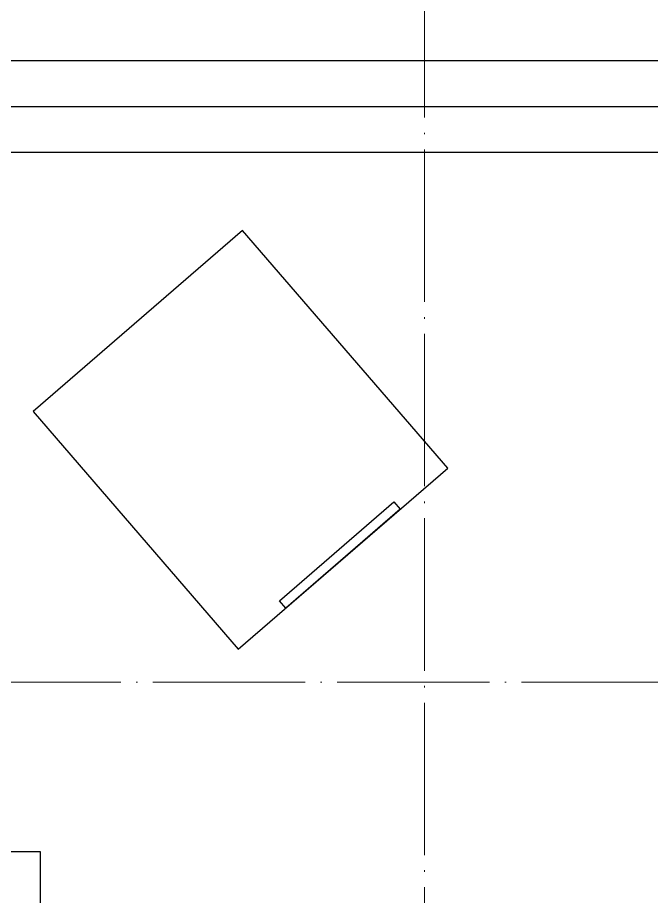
# Model space of a CAD drawing. Header units: inches. Extents: x -50945 to 250244, y -404780 to 18493.
# Drawn here: x 44371 to 46036, y -322483 to -320176 of the extents above; entities that cross this region are included whole.
import ezdxf

# ---------------------------------------------------------------- set-up
doc = ezdxf.new("R2010")
doc.units = ezdxf.units.IN
doc.header["$MEASUREMENT"] = 0
doc.linetypes.add('DOTE', pattern=[2.42, 2, -0.2, 0.02, -0.2])
for name, color, linetype in [('D-ARCHI', 250, 'Continuous'), ('IBS-003-建筑窗框', 3, 'Continuous'), ('IBS-63-原建筑窗', 63, 'Continuous'), ('IFF-51-活动家具', 51, 'Continuous')]:
    doc.layers.add(name, color=color, linetype=linetype)

msp = doc.modelspace()

# ---------------------------------------------------------------- linework, layer by layer
at = {"layer": 'D-ARCHI', "color": 251, "linetype": 'DOTE', "lineweight": 5, "ltscale": 200}
for p, q in [((45440.2, -332538.73), (45440.2, -317590.16)), ((52870.5, -320410.16), (32543.24, -320410.16)), ((52870.5, -321920.4), (32530.5, -321920.4))]:
    msp.add_line(p, q, dxfattribs=at)
at = {"layer": 'IBS-003-建筑窗框', "color": 251, "ltscale": 10}
for p, q in [((47350.5, -320290.16), (41810.5, -320290.16)), ((47120.5, -320530.16), (42050.5, -320530.16))]:
    msp.add_line(p, q, dxfattribs=at)
at = {"layer": 'IBS-63-原建筑窗'}
msp.add_line((47240.5, -320410.16), (41930.5, -320410.16), dxfattribs=at)
at = {"layer": 'IFF-51-活动家具'}
for points in [[(44411.94, -321210.7), (44950.66, -321834.38), (45500.97, -321359.04), (44962.25, -320735.36)], [(45359.34, -321447.61), (45376.05, -321466.95), (45075.58, -321726.48), (45058.87, -321707.14)]]:
    msp.add_lwpolyline(points, close=True, dxfattribs=at)
at = {"layer": 'IFF-51-活动家具', "elevation": 0}
msp.add_lwpolyline([(44330.5, -322365.67), (44430.5, -322365.67), (44430.5, -324165.67), (44330.5, -324165.67)], dxfattribs=at)

doc.saveas('drawing.dxf')
